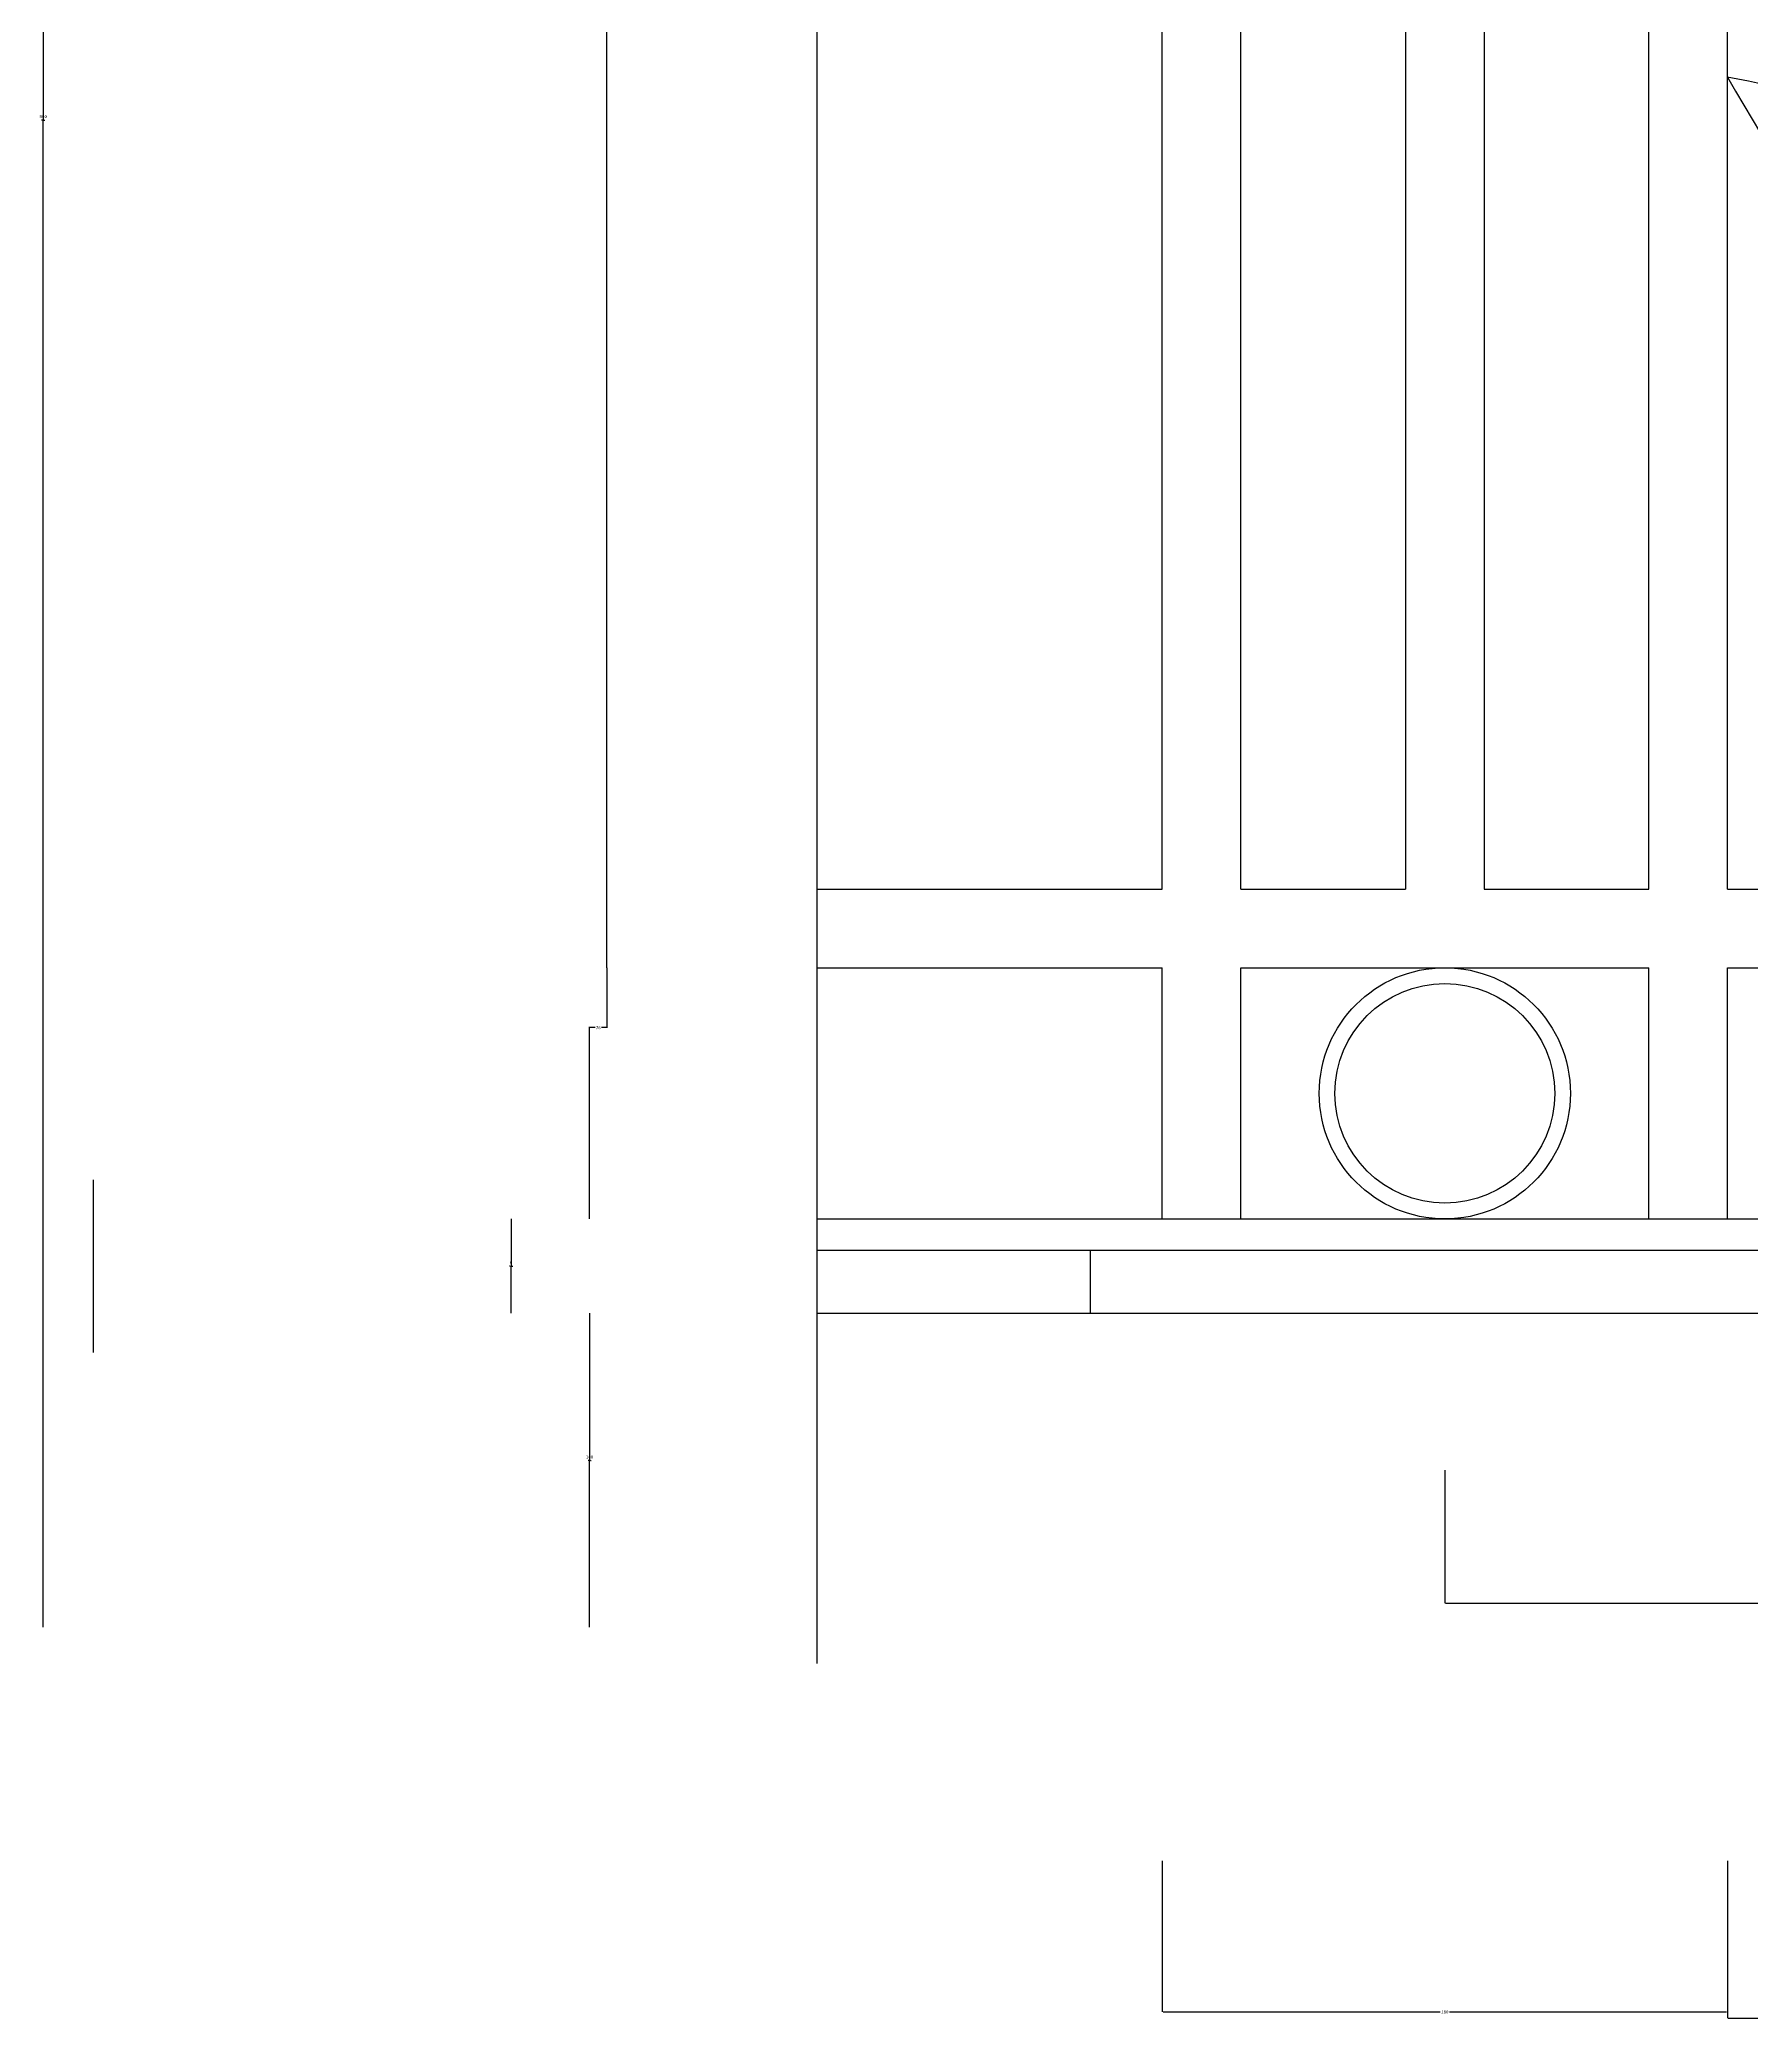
# Model space of a CAD drawing. Header units: metres. Extents: x 292 to 5344, y 345 to 1713.
# Drawn here: x 292 to 837, y 345 to 976 of the extents above; entities that cross this region are included whole.
import ezdxf

# ---------------------------------------------------------------- set-up
doc = ezdxf.new("R2010")
doc.units = ezdxf.units.M
for name, color, linetype in [('3', 3, 'Continuous'), ('4', 4, 'Continuous'), ('7', 7, 'Continuous'), ('DIM', 3, 'Continuous')]:
    doc.layers.add(name, color=color, linetype=linetype)
doc.dimstyles.get("Standard").update_dxf_attribs({"dimtxt": 2.5, "dimasz": 2.5, "dimexe": 1.25, "dimexo": 0.625, "dimtad": 1, "dimcen": 2.5, "dimazin": 3, "dimtfac": 1, "dimtmove": 0, "dimatfit": 3})

# ---------------------------------------------------------------- blocks, each defined once
blk = doc.blocks.new('*D1')
for p, q in [((649.89, 395.73), (649.89, 347.61)), ((829.89, 395.73), (829.89, 347.61)), ((650.14, 347.61), (738.39, 347.61)), ((741.39, 347.61), (829.64, 347.61))]:
    blk.add_line(p, q)
at = {"layer": 'Defpoints'}
for p in [(649.89, 395.73), (829.89, 395.73), (649.89, 347.61)]:
    blk.add_point(p, dxfattribs=at)
at = {"layer": 'DIM', "insert": (739.89, 347.61), "char_height": 1, "attachment_point": 5}
blk.add_mtext('180', dxfattribs=at)
blk = doc.blocks.new('*D2')
for p, q in [((473, 680.18), (473, 661.11)), ((469.255, 661.11), (467.26, 661.11)), ((467.51, 600.18), (467.51, 661.11)), ((473.25, 661.11), (471.255, 661.11))]:
    blk.add_line(p, q)
at = {"layer": 'Defpoints'}
for p in [(473, 680.18), (473, 661.11), (467.51, 600.18)]:
    blk.add_point(p, dxfattribs=at)
at = {"layer": 'DIM', "insert": (470.255, 661.11), "char_height": 1, "attachment_point": 5}
blk.add_mtext('76', dxfattribs=at)
blk = doc.blocks.new('*D3')
for p, q in [((293.48, 1430.18), (293.48, 950.18)), ((293.23, 950.18), (292.98, 950.18)), ((293.48, 470.18), (293.48, 950.18)), ((293.48, 950.18), (293.48, 950.18)), ((293.73, 950.18), (293.98, 950.18))]:
    blk.add_line(p, q)
at = {"layer": 'Defpoints'}
for p in [(293.48, 1430.18), (293.48, 950.18), (293.48, 470.18)]:
    blk.add_point(p, dxfattribs=at)
at = {"layer": 'DIM', "insert": (293.48, 951.305), "char_height": 1, "attachment_point": 5}
blk.add_mtext('900', dxfattribs=at)
blk = doc.blocks.new('*D4')
for p, q in [((442.51, 600.18), (442.51, 585.18)), ((442.26, 585.18), (442.01, 585.18)), ((442.51, 570.18), (442.51, 585.18)), ((442.51, 585.18), (442.51, 585.18)), ((442.76, 585.18), (443.01, 585.18))]:
    blk.add_line(p, q)
at = {"layer": 'Defpoints'}
for p in [(442.51, 600.18), (442.51, 585.18), (442.51, 570.18)]:
    blk.add_point(p, dxfattribs=at)
at = {"layer": 'DIM', "insert": (442.51, 586.305), "char_height": 1, "attachment_point": 5}
blk.add_mtext('0', dxfattribs=at)
blk = doc.blocks.new('*D5')
for p, q in [((467.51, 570.18), (467.51, 523.22)), ((467.26, 523.22), (467.01, 523.22)), ((467.51, 470.18), (467.51, 523.22)), ((467.51, 523.22), (467.51, 523.22)), ((467.76, 523.22), (468.01, 523.22))]:
    blk.add_line(p, q)
at = {"layer": 'Defpoints'}
for p in [(467.51, 570.18), (467.51, 523.22), (467.51, 470.18)]:
    blk.add_point(p, dxfattribs=at)
at = {"layer": 'DIM', "insert": (467.51, 524.345), "char_height": 1, "attachment_point": 5}
blk.add_mtext('100', dxfattribs=at)
blk = doc.blocks.new('*D8')
for p, q in [((467.51, 1300.18), (467.51, 990.18)), ((467.76, 990.18), (469.255, 990.18)), ((471.255, 990.18), (472.75, 990.18)), ((473, 680.18), (473, 990.18))]:
    blk.add_line(p, q)
at = {"layer": 'Defpoints'}
for p in [(467.51, 1300.18), (467.51, 990.18), (473, 680.18)]:
    blk.add_point(p, dxfattribs=at)
at = {"layer": 'DIM', "insert": (470.255, 990.18), "char_height": 1, "attachment_point": 5}
blk.add_mtext('EQ', dxfattribs=at)
blk = doc.blocks.new('*D9')
for p, q in [((739.89, 520.16), (739.89, 477.78)), ((1839.89, 520.16), (1839.89, 477.78)), ((740.14, 477.78), (1287.89, 477.78)), ((1291.89, 477.78), (1839.64, 477.78))]:
    blk.add_line(p, q)
at = {"layer": 'Defpoints'}
for p in [(739.89, 520.16), (1839.89, 520.16), (739.89, 477.78)]:
    blk.add_point(p, dxfattribs=at)
at = {"layer": 'DIM', "insert": (1289.89, 477.78), "char_height": 1, "attachment_point": 5}
blk.add_mtext('1100', dxfattribs=at)
blk = doc.blocks.new('*D10')
for p, q in [((829.89, 395.73), (829.89, 345.55)), ((1749.89, 395.73), (1749.89, 345.55)), ((830.14, 345.55), (1288.39, 345.55)), ((1291.39, 345.55), (1749.64, 345.55))]:
    blk.add_line(p, q)
at = {"layer": 'Defpoints'}
for p in [(829.89, 395.73), (1749.89, 395.73), (829.89, 345.55)]:
    blk.add_point(p, dxfattribs=at)
at = {"layer": 'DIM', "insert": (1289.89, 345.55), "char_height": 1, "attachment_point": 5}
blk.add_mtext('920', dxfattribs=at)

msp = doc.modelspace()

# ---------------------------------------------------------------- linework, layer by layer
at = {"layer": '3'}
for p, q in [((539.89, 1536.27), (539.89, 458.54)), ((539.89, 590.18), (5344.09, 590.18))]:
    msp.add_line(p, q, dxfattribs=at)
for radius in [40, 35]:
    msp.add_circle((739.89, 640.18), radius, dxfattribs=at)
for centre, radius, start, end in [((2615.37, 1962.84), 1913.32, 201.06, 221.1), ((-1025.23, -713.85), 2719.87, 33.61, 46.99), ((699.26, 297.06), 679.51, 42.22, 78.92), ((1740.65, 1488.25), 1050.92, 209.93, 228.03)]:
    msp.add_arc(centre, radius, start, end, dxfattribs=at)
at = {"layer": '4'}
for p, q in [((539.89, 600.18), (5344.09, 600.18)), ((627.08, 570.18), (627.08, 590.18)), ((539.89, 570.18), (5344.09, 570.18))]:
    msp.add_line(p, q, dxfattribs=at)
at = {"layer": '7'}
for p, q in [((649.89, 705.18), (649.89, 1275.18)), ((674.89, 705.18), (674.89, 1275.18)), ((727.39, 1275.18), (727.39, 705.18)), ((752.39, 1275.18), (752.39, 705.18)), ((804.89, 705.18), (804.89, 1275.18)), ((829.89, 705.18), (829.89, 1275.18)), ((539.89, 705.18), (649.89, 705.18)), ((674.89, 705.18), (727.39, 705.18)), ((752.39, 705.18), (804.89, 705.18)), ((829.89, 705.18), (1749.89, 705.18)), ((539.89, 680.18), (649.89, 680.18)), ((649.89, 600.18), (649.89, 680.18)), ((674.89, 680.18), (804.89, 680.18)), ((674.89, 600.18), (674.89, 680.18)), ((804.89, 600.18), (804.89, 680.18)), ((829.89, 600.18), (829.89, 680.18)), ((829.89, 680.18), (1749.89, 680.18))]:
    msp.add_line(p, q, dxfattribs=at)
at = {"layer": 'DIM'}
msp.add_line((309.44, 612.68), (309.44, 557.68), dxfattribs=at)

# ---------------------------------------------------------------- dimensions: what is measured, and where the dimension line sits
for base, p1, p2, text, picture, middle in [((293.48, 950.18), (293.48, 1430.18), (293.48, 470.18), '900', '*D3', (293.48, 951.305)), ((467.51, 990.18), (467.51, 1300.18), (473, 680.18), 'EQ', '*D8', (470.255, 990.18)), ((473, 661.11), (473, 680.18), (467.51, 600.18), '76', '*D2', (470.255, 661.11)), ((467.51, 523.22), (467.51, 570.18), (467.51, 470.18), '100', '*D5', (467.51, 524.345))]:
    dim = msp.add_linear_dim(base=base, p1=p1, p2=p2, text=text, dimstyle='Standard', dxfattribs=at)
    dim.commit()
    dim.dimension.update_dxf_attribs({"geometry": picture, "text_midpoint": middle})
for base, p1, p2, picture, middle in [((442.51, 585.18), (442.51, 600.18), (442.51, 570.18), '*D4', (442.51, 586.305)), ((739.89, 477.78), (739.89, 520.16), (1839.89, 520.16), '*D9', (1289.89, 477.78)), ((649.89, 347.61), (649.89, 395.73), (829.89, 395.73), '*D1', (739.89, 347.61)), ((829.89, 345.55), (829.89, 395.73), (1749.89, 395.73), '*D10', (1289.89, 345.55))]:
    dim = msp.add_linear_dim(base=base, p1=p1, p2=p2, dimstyle='Standard', dxfattribs=at)
    dim.commit()
    dim.dimension.update_dxf_attribs({"geometry": picture, "text_midpoint": middle})

doc.saveas('drawing.dxf')
